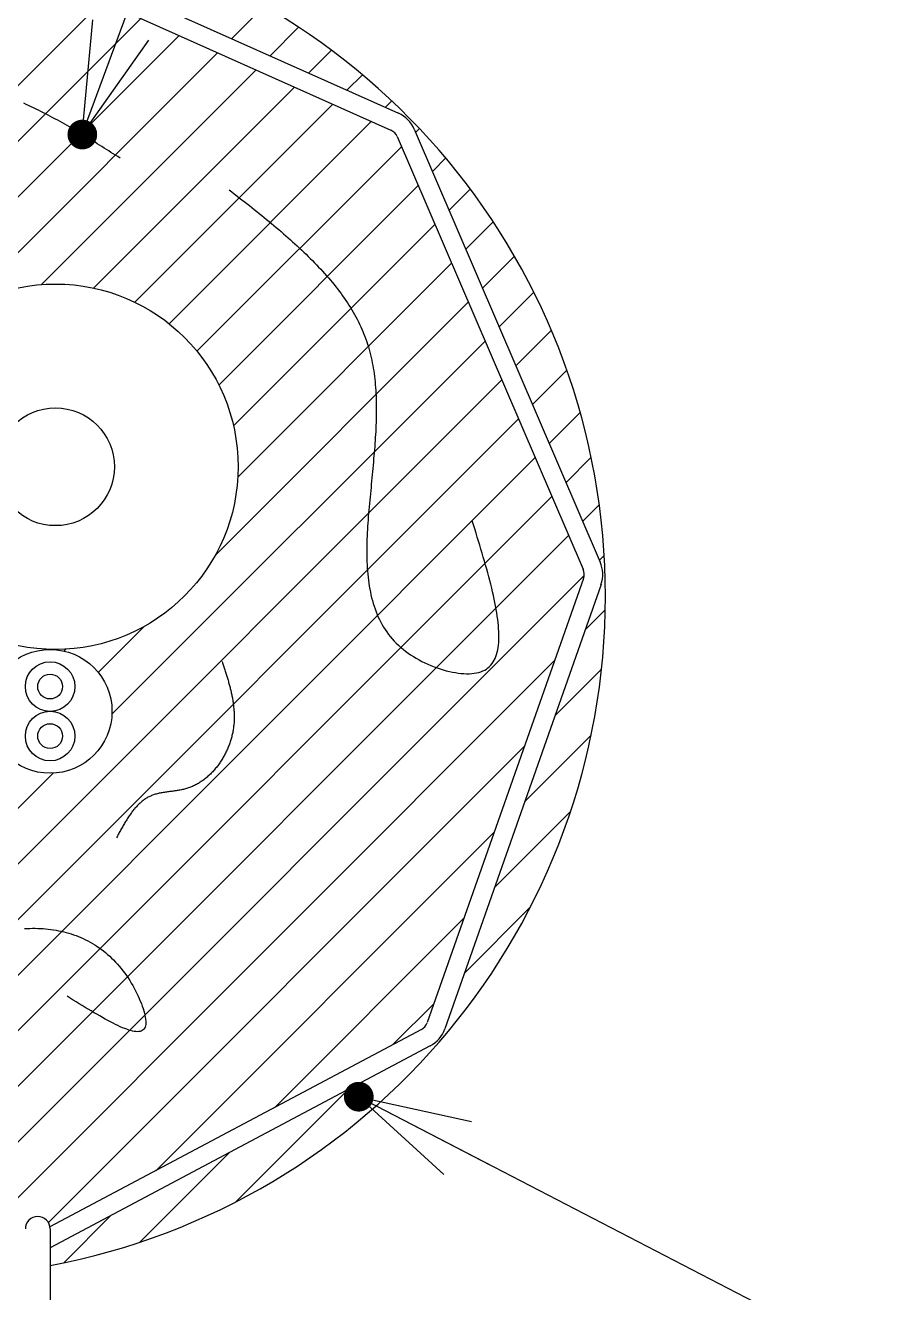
# Model space of a CAD drawing. Extents: x 443 to 1217, y -1921 to -677.
# Drawn here: x 580.55 to 594.09, y -1151.37 to -1131.43 of the extents above; entities that cross this region are included whole.
import ezdxf

# ---------------------------------------------------------------- set-up
doc = ezdxf.new("R2010")
doc.units = 0
doc.header["$MEASUREMENT"] = 0
doc.layers.get('0').update_dxf_attribs({"linetype": 'CONTINUOUS'})
doc.layers.add('3', color=8, linetype='CONTINUOUS')
doc.layers.add('5', color=7, linetype='CONTINUOUS')

# ---------------------------------------------------------------- blocks, each defined once
blk = doc.blocks.new('OPEN330A')
at = {"color": 0}
for q in [(30, 8.0385), (30, -8.0385), (40, 0)]:
    blk.add_line((0, 0), q, dxfattribs=at)
blk = doc.blocks.new('NEGDOTSMALL')
at = {"color": 0, "const_width": 4}
blk.add_lwpolyline([(-2, 0, 1), (2, 0, 1), (-2, 0)], format="xyb", dxfattribs=at)

msp = doc.modelspace()

# ---------------------------------------------------------------- linework, layer by layer
at = {"color": 7, "linetype": 'Continuous'}
for p, q in [((581.443, -1133.148), (585.769, -1121.389)), ((585.795, -1148.287), (594.089, -1152.584))]:
    msp.add_line(p, q, dxfattribs=at)
at = {"color": 8, "linetype": 'Continuous'}
for p, q in [((569.66, -1143.149), (581.759, -1131.05)), ((583.794, -1131.639), (584.307, -1131.126)), ((569.833, -1143.85), (582.364, -1131.32)), ((574.603, -1139.955), (582.968, -1131.59)), ((584.398, -1131.91), (584.848, -1131.459)), ((579.494, -1135.939), (583.573, -1131.861)), ((585.003, -1132.18), (585.363, -1131.82)), ((580.799, -1135.509), (584.177, -1132.131)), ((585.607, -1132.45), (585.851, -1132.206)), ((581.619, -1135.563), (584.781, -1132.401)), ((582.27, -1135.786), (585.386, -1132.671)), ((586.211, -1132.72), (586.314, -1132.618)), ((582.808, -1136.124), (585.99, -1132.941)), ((586.69, -1133.116), (586.751, -1133.055)), ((583.248, -1136.558), (586.467, -1133.339)), ((586.953, -1133.728), (587.163, -1133.517)), ((583.592, -1137.089), (586.73, -1133.95)), ((587.216, -1134.339), (587.55, -1134.005)), ((583.823, -1137.733), (586.993, -1134.562)), ((587.479, -1134.951), (587.911, -1134.519)), ((583.891, -1138.539), (587.256, -1135.174)), ((587.742, -1135.563), (588.244, -1135.06)), ((583.535, -1139.77), (587.519, -1135.785)), ((588.005, -1136.174), (588.55, -1135.629)), ((581.909, -1142.27), (587.782, -1136.397)), ((588.268, -1136.786), (588.826, -1136.228)), ((588.531, -1137.398), (589.07, -1136.858)), ((575.527, -1149.527), (588.045, -1137.008)), ((588.794, -1138.009), (589.28, -1137.523)), ((576.73, -1149.198), (588.308, -1137.62)), ((577.484, -1149.319), (588.571, -1138.232)), ((589.057, -1138.621), (589.452, -1138.226)), ((577.873, -1149.804), (588.834, -1138.843)), ((589.32, -1139.232), (589.58, -1138.972)), ((578.299, -1150.253), (589.097, -1139.455)), ((589.583, -1139.844), (589.658, -1139.769)), ((578.992, -1150.435), (589.342, -1140.085)), ((589.355, -1140.947), (589.675, -1140.627)), ((581.694, -1141.611), (582.415, -1140.89)), ((581.155, -1141.275), (581.184, -1141.246)), ((579.685, -1150.616), (588.877, -1141.424)), ((588.88, -1142.296), (589.615, -1141.561)), ((580.908, -1150.268), (588.403, -1142.774)), ((588.406, -1143.645), (589.451, -1142.599)), ((579.529, -1144.65), (580.983, -1143.196)), ((587.931, -1144.994), (589.128, -1143.797)), ((582.6, -1149.451), (587.928, -1144.123)), ((587.457, -1146.343), (588.494, -1145.306)), ((584.466, -1148.46), (587.454, -1145.472)), ((586.332, -1147.468), (586.979, -1146.821)), ((583.858, -1149.942), (585.626, -1148.174)), ((582.349, -1150.577), (583.76, -1149.165)), ((581.151, -1150.9), (581.894, -1150.157))]:
    msp.add_line(p, q, dxfattribs=at)
at = {"color": 8}
for q in [(587.135, -1149.511), (587.567, -1148.676), (587.87, -1149.362)]:
    msp.add_line((585.795, -1148.287), q, dxfattribs=at)
at = {"color": 8, "const_width": 0.234}
msp.add_lwpolyline([(585.696, -1148.35, -1), (585.893, -1148.224, -1), (585.696, -1148.35)], format="xyb", dxfattribs=at)
at = {"layer": '3', "color": 3, "linetype": 'Continuous'}
for p, q in [((580.935, -1130.361), (586.419, -1132.813)), ((580.935, -1130.682), (586.3, -1133.08)), ((586.4, -1133.181), (589.327, -1139.989)), ((586.668, -1133.065), (589.596, -1139.874)), ((589.332, -1140.131), (586.873, -1147.122)), ((589.608, -1140.228), (587.149, -1147.219)), ((586.781, -1147.23), (580.933, -1150.337)), ((586.918, -1147.488), (580.935, -1150.666)), ((580.935, -1150.367), (580.935, -1154.433))]:
    msp.add_line(p, q, dxfattribs=at)
at = {"layer": '3', "color": 3}
for p, q in [((580.559, -1132.674), (580.52, -1132.656)), ((580.598, -1132.692), (580.559, -1132.674)), ((580.638, -1132.71), (580.598, -1132.692)), ((580.676, -1132.729), (580.638, -1132.71)), ((580.715, -1132.747), (580.676, -1132.729)), ((580.753, -1132.766), (580.715, -1132.747)), ((580.791, -1132.785), (580.753, -1132.766)), ((580.83, -1132.805), (580.791, -1132.785)), ((580.868, -1132.824), (580.83, -1132.805)), ((580.906, -1132.844), (580.868, -1132.824)), ((580.943, -1132.864), (580.906, -1132.844)), ((580.981, -1132.884), (580.943, -1132.864)), ((581.018, -1132.904), (580.981, -1132.884)), ((581.056, -1132.924), (581.018, -1132.904)), ((581.093, -1132.945), (581.056, -1132.924)), ((581.13, -1132.966), (581.093, -1132.945)), ((581.167, -1132.987), (581.13, -1132.966)), ((581.204, -1133.008), (581.167, -1132.987)), ((581.241, -1133.029), (581.204, -1133.008)), ((581.279, -1133.05), (581.241, -1133.029)), ((581.314, -1133.072), (581.279, -1133.05)), ((581.352, -1133.093), (581.314, -1133.072)), ((581.387, -1133.115), (581.352, -1133.093)), ((581.425, -1133.137), (581.387, -1133.115)), ((581.461, -1133.159), (581.425, -1133.137)), ((581.498, -1133.181), (581.461, -1133.159)), ((581.534, -1133.203), (581.498, -1133.181)), ((581.569, -1133.225), (581.534, -1133.203)), ((581.605, -1133.247), (581.569, -1133.225)), ((581.643, -1133.27), (581.605, -1133.247)), ((581.678, -1133.292), (581.643, -1133.27)), ((581.714, -1133.315), (581.678, -1133.292)), ((581.75, -1133.337), (581.714, -1133.315)), ((581.786, -1133.36), (581.75, -1133.337)), ((581.822, -1133.383), (581.786, -1133.36)), ((581.858, -1133.405), (581.822, -1133.383)), ((581.894, -1133.428), (581.858, -1133.405)), ((581.929, -1133.451), (581.894, -1133.428)), ((581.965, -1133.474), (581.929, -1133.451)), ((582.001, -1133.496), (581.965, -1133.474)), ((582.037, -1133.519), (582.001, -1133.496)), ((583.756, -1134.018), (583.796, -1134.049)), ((583.796, -1134.049), (583.835, -1134.08)), ((583.835, -1134.08), (583.874, -1134.111)), ((583.874, -1134.111), (583.914, -1134.142)), ((583.914, -1134.142), (583.954, -1134.173)), ((583.954, -1134.173), (583.993, -1134.204)), ((583.993, -1134.204), (584.033, -1134.235)), ((584.033, -1134.235), (584.072, -1134.267)), ((584.072, -1134.267), (584.111, -1134.298)), ((584.111, -1134.298), (584.15, -1134.329)), ((584.15, -1134.329), (584.189, -1134.36)), ((584.189, -1134.36), (584.228, -1134.392)), ((584.228, -1134.392), (584.267, -1134.423)), ((584.267, -1134.423), (584.305, -1134.454)), ((584.305, -1134.454), (584.344, -1134.486)), ((584.344, -1134.486), (584.382, -1134.517)), ((584.382, -1134.517), (584.42, -1134.549)), ((584.42, -1134.549), (584.459, -1134.58)), ((584.459, -1134.58), (584.496, -1134.612)), ((584.496, -1134.612), (584.534, -1134.644)), ((584.534, -1134.644), (584.571, -1134.676)), ((584.571, -1134.676), (584.608, -1134.708)), ((584.608, -1134.708), (584.645, -1134.74)), ((584.645, -1134.74), (584.681, -1134.772)), ((584.681, -1134.772), (584.718, -1134.804)), ((584.718, -1134.804), (584.754, -1134.836)), ((584.754, -1134.836), (584.79, -1134.869)), ((584.79, -1134.869), (584.826, -1134.901)), ((584.826, -1134.901), (584.861, -1134.934)), ((584.861, -1134.934), (584.896, -1134.967)), ((584.896, -1134.967), (584.931, -1134.999)), ((584.931, -1134.999), (584.964, -1135.032)), ((584.964, -1135.032), (584.998, -1135.065)), ((584.998, -1135.065), (585.032, -1135.099)), ((585.032, -1135.099), (585.066, -1135.132)), ((585.066, -1135.132), (585.098, -1135.165)), ((585.098, -1135.165), (585.131, -1135.199)), ((585.131, -1135.199), (585.163, -1135.233)), ((585.163, -1135.233), (585.195, -1135.266)), ((585.195, -1135.266), (585.226, -1135.3)), ((585.226, -1135.3), (585.257, -1135.335)), ((585.257, -1135.335), (585.288, -1135.369)), ((585.288, -1135.369), (585.317, -1135.403)), ((585.317, -1135.403), (585.347, -1135.438)), ((585.347, -1135.438), (585.376, -1135.473)), ((585.376, -1135.473), (585.405, -1135.508)), ((585.405, -1135.508), (585.433, -1135.543)), ((585.433, -1135.543), (585.46, -1135.578)), ((585.46, -1135.578), (585.487, -1135.614)), ((585.487, -1135.614), (585.515, -1135.649)), ((585.515, -1135.649), (585.541, -1135.685)), ((585.541, -1135.685), (585.566, -1135.721)), ((585.566, -1135.721), (585.591, -1135.758)), ((585.591, -1135.758), (585.615, -1135.794)), ((585.615, -1135.794), (585.639, -1135.831)), ((585.639, -1135.831), (585.663, -1135.868)), ((585.663, -1135.868), (585.685, -1135.905)), ((585.685, -1135.905), (585.708, -1135.942)), ((585.708, -1135.942), (585.728, -1135.98)), ((585.728, -1135.98), (585.749, -1136.017)), ((585.749, -1136.017), (585.77, -1136.055)), ((585.77, -1136.055), (585.789, -1136.093)), ((585.789, -1136.093), (585.808, -1136.132)), ((585.808, -1136.132), (585.826, -1136.171)), ((585.826, -1136.171), (585.844, -1136.21)), ((585.844, -1136.21), (585.86, -1136.249)), ((585.86, -1136.249), (585.876, -1136.288)), ((585.876, -1136.288), (585.892, -1136.328)), ((585.892, -1136.328), (585.907, -1136.368)), ((585.907, -1136.368), (585.921, -1136.408)), ((585.921, -1136.408), (585.934, -1136.448)), ((585.934, -1136.448), (585.947, -1136.489)), ((585.947, -1136.489), (585.958, -1136.53)), ((585.958, -1136.53), (585.97, -1136.571)), ((585.97, -1136.571), (585.98, -1136.613)), ((585.98, -1136.613), (585.99, -1136.654)), ((585.99, -1136.654), (586, -1136.696)), ((586, -1136.696), (586.007, -1136.739)), ((586.007, -1136.739), (586.016, -1136.781)), ((586.016, -1136.781), (586.023, -1136.824)), ((586.023, -1136.824), (586.03, -1136.867)), ((586.03, -1136.867), (586.036, -1136.91)), ((586.036, -1136.91), (586.041, -1136.953)), ((586.041, -1136.953), (586.046, -1136.997)), ((586.046, -1136.997), (586.051, -1137.041)), ((586.051, -1137.041), (586.055, -1137.085)), ((586.055, -1137.085), (586.058, -1137.129)), ((586.058, -1137.129), (586.062, -1137.174)), ((586.062, -1137.174), (586.064, -1137.218)), ((586.064, -1137.218), (586.066, -1137.263)), ((586.066, -1137.263), (586.067, -1137.309)), ((586.067, -1137.309), (586.068, -1137.354)), ((586.068, -1137.354), (586.069, -1137.4)), ((586.068, -1137.584), (586.067, -1137.631)), ((586.069, -1137.538), (586.068, -1137.584)), ((586.069, -1137.4), (586.069, -1137.445)), ((586.069, -1137.445), (586.069, -1137.491)), ((586.069, -1137.491), (586.069, -1137.538)), ((586.063, -1137.772), (586.061, -1137.819)), ((586.064, -1137.724), (586.063, -1137.772)), ((586.066, -1137.677), (586.064, -1137.724)), ((586.067, -1137.631), (586.066, -1137.677)), ((586.052, -1137.962), (586.049, -1138.01)), ((586.055, -1137.914), (586.052, -1137.962)), ((586.057, -1137.867), (586.055, -1137.914)), ((586.061, -1137.819), (586.057, -1137.867)), ((586.038, -1138.156), (586.033, -1138.204)), ((586.041, -1138.107), (586.038, -1138.156)), ((586.045, -1138.058), (586.041, -1138.107)), ((586.049, -1138.01), (586.045, -1138.058)), ((586.02, -1138.352), (586.016, -1138.401)), ((586.025, -1138.302), (586.02, -1138.352)), ((586.029, -1138.253), (586.025, -1138.302)), ((586.033, -1138.204), (586.029, -1138.253)), ((586.002, -1138.55), (585.996, -1138.6)), ((586.006, -1138.5), (586.002, -1138.55)), ((586.012, -1138.451), (586.006, -1138.5)), ((586.016, -1138.401), (586.012, -1138.451)), ((585.982, -1138.751), (585.978, -1138.801)), ((585.988, -1138.701), (585.982, -1138.751)), ((585.992, -1138.65), (585.988, -1138.701)), ((585.996, -1138.6), (585.992, -1138.65)), ((585.963, -1138.954), (585.958, -1139.005)), ((585.968, -1138.903), (585.963, -1138.954)), ((585.972, -1138.852), (585.968, -1138.903)), ((585.978, -1138.801), (585.972, -1138.852)), ((585.945, -1139.158), (585.942, -1139.21)), ((585.95, -1139.107), (585.945, -1139.158)), ((585.954, -1139.056), (585.95, -1139.107)), ((585.958, -1139.005), (585.954, -1139.056)), ((585.931, -1139.363), (585.929, -1139.414)), ((585.934, -1139.312), (585.931, -1139.363)), ((585.938, -1139.261), (585.934, -1139.312)), ((585.942, -1139.21), (585.938, -1139.261)), ((587.602, -1139.29), (587.582, -1139.226)), ((587.621, -1139.354), (587.602, -1139.29)), ((587.641, -1139.419), (587.621, -1139.354)), ((585.922, -1139.567), (585.921, -1139.617)), ((585.924, -1139.516), (585.922, -1139.567)), ((585.927, -1139.465), (585.924, -1139.516)), ((585.929, -1139.414), (585.927, -1139.465)), ((587.661, -1139.482), (587.641, -1139.419)), ((587.68, -1139.546), (587.661, -1139.482)), ((587.7, -1139.61), (587.68, -1139.546)), ((585.921, -1139.617), (585.92, -1139.668)), ((585.92, -1139.668), (585.92, -1139.718)), ((585.92, -1139.718), (585.921, -1139.768)), ((585.921, -1139.768), (585.921, -1139.818)), ((587.718, -1139.673), (587.7, -1139.61)), ((587.738, -1139.736), (587.718, -1139.673)), ((587.755, -1139.799), (587.738, -1139.736)), ((585.921, -1139.818), (585.923, -1139.867)), ((585.923, -1139.867), (585.926, -1139.917)), ((585.926, -1139.917), (585.928, -1139.966)), ((585.928, -1139.966), (585.931, -1140.015)), ((587.774, -1139.861), (587.755, -1139.799)), ((587.791, -1139.923), (587.774, -1139.861)), ((587.809, -1139.985), (587.791, -1139.923)), ((587.825, -1140.046), (587.809, -1139.985)), ((585.931, -1140.015), (585.935, -1140.063)), ((585.935, -1140.063), (585.941, -1140.111)), ((585.941, -1140.111), (585.946, -1140.159)), ((585.946, -1140.159), (585.953, -1140.206)), ((587.841, -1140.106), (587.825, -1140.046)), ((587.858, -1140.166), (587.841, -1140.106)), ((587.873, -1140.225), (587.858, -1140.166)), ((585.953, -1140.206), (585.959, -1140.253)), ((585.959, -1140.253), (585.968, -1140.3)), ((585.968, -1140.3), (585.977, -1140.346)), ((585.977, -1140.346), (585.987, -1140.392)), ((587.887, -1140.284), (587.873, -1140.225)), ((587.901, -1140.342), (587.887, -1140.284)), ((587.913, -1140.399), (587.901, -1140.342)), ((585.987, -1140.392), (585.997, -1140.437)), ((585.997, -1140.437), (586.009, -1140.482)), ((586.009, -1140.482), (586.021, -1140.526)), ((586.021, -1140.526), (586.036, -1140.57)), ((586.036, -1140.57), (586.051, -1140.613)), ((587.926, -1140.456), (587.913, -1140.399)), ((587.937, -1140.511), (587.926, -1140.456)), ((587.948, -1140.566), (587.937, -1140.511)), ((587.958, -1140.62), (587.948, -1140.566)), ((586.051, -1140.613), (586.066, -1140.656)), ((586.066, -1140.656), (586.084, -1140.698)), ((586.084, -1140.698), (586.102, -1140.74)), ((586.102, -1140.74), (586.121, -1140.78)), ((586.121, -1140.78), (586.141, -1140.821)), ((587.967, -1140.673), (587.958, -1140.62)), ((587.975, -1140.725), (587.967, -1140.673)), ((587.982, -1140.776), (587.975, -1140.725)), ((587.987, -1140.826), (587.982, -1140.776)), ((586.141, -1140.821), (586.163, -1140.86)), ((586.163, -1140.86), (586.186, -1140.899)), ((586.186, -1140.899), (586.21, -1140.937)), ((586.21, -1140.937), (586.236, -1140.975)), ((586.236, -1140.975), (586.262, -1141.012)), ((587.993, -1140.875), (587.987, -1140.826)), ((587.996, -1140.922), (587.993, -1140.875)), ((587.999, -1140.969), (587.996, -1140.922)), ((588.001, -1141.014), (587.999, -1140.969)), ((586.262, -1141.012), (586.291, -1141.048)), ((586.291, -1141.048), (586.321, -1141.083)), ((586.321, -1141.083), (586.352, -1141.117)), ((586.352, -1141.117), (586.384, -1141.151)), ((586.384, -1141.151), (586.418, -1141.184)), ((586.418, -1141.184), (586.454, -1141.216)), ((587.989, -1141.221), (587.993, -1141.182)), ((587.993, -1141.182), (587.997, -1141.142)), ((587.997, -1141.142), (587.999, -1141.101)), ((587.999, -1141.101), (588.001, -1141.058)), ((588.001, -1141.058), (588.001, -1141.014)), ((586.454, -1141.216), (586.491, -1141.247)), ((586.491, -1141.247), (586.529, -1141.277)), ((586.529, -1141.277), (586.57, -1141.306)), ((586.57, -1141.306), (586.611, -1141.335)), ((586.611, -1141.335), (586.655, -1141.362)), ((586.655, -1141.362), (586.698, -1141.388)), ((587.941, -1141.391), (587.953, -1141.36)), ((587.953, -1141.36), (587.965, -1141.327)), ((587.965, -1141.327), (587.973, -1141.293)), ((587.973, -1141.293), (587.982, -1141.258)), ((587.982, -1141.258), (587.989, -1141.221)), ((583.646, -1141.442), (583.65, -1141.459)), ((583.65, -1141.459), (583.655, -1141.475)), ((583.655, -1141.475), (583.661, -1141.491)), ((583.661, -1141.491), (583.666, -1141.508)), ((583.666, -1141.508), (583.672, -1141.524)), ((583.672, -1141.524), (583.677, -1141.54)), ((583.677, -1141.54), (583.682, -1141.556)), ((583.682, -1141.556), (583.687, -1141.573)), ((583.687, -1141.573), (583.692, -1141.589)), ((586.698, -1141.388), (586.743, -1141.414)), ((586.743, -1141.414), (586.79, -1141.438)), ((586.79, -1141.438), (586.837, -1141.461)), ((586.837, -1141.461), (586.883, -1141.482)), ((586.883, -1141.482), (586.931, -1141.503)), ((586.931, -1141.503), (586.979, -1141.522)), ((586.979, -1141.522), (587.028, -1141.539)), ((587.028, -1141.539), (587.076, -1141.556)), ((587.076, -1141.556), (587.125, -1141.571)), ((587.125, -1141.571), (587.173, -1141.584)), ((587.173, -1141.584), (587.221, -1141.596)), ((587.748, -1141.588), (587.777, -1141.574)), ((587.777, -1141.574), (587.803, -1141.558)), ((587.803, -1141.558), (587.828, -1141.539)), ((587.828, -1141.539), (587.851, -1141.519)), ((587.851, -1141.519), (587.873, -1141.497)), ((587.873, -1141.497), (587.893, -1141.473)), ((587.893, -1141.473), (587.91, -1141.447)), ((587.91, -1141.447), (587.926, -1141.42)), ((587.926, -1141.42), (587.941, -1141.391)), ((583.692, -1141.589), (583.698, -1141.605)), ((583.698, -1141.605), (583.702, -1141.621)), ((583.702, -1141.621), (583.708, -1141.638)), ((583.708, -1141.638), (583.713, -1141.654)), ((583.713, -1141.654), (583.718, -1141.67)), ((583.718, -1141.67), (583.723, -1141.686)), ((583.723, -1141.686), (583.727, -1141.703)), ((583.727, -1141.703), (583.733, -1141.719)), ((583.733, -1141.719), (583.737, -1141.735)), ((583.737, -1141.735), (583.742, -1141.752)), ((583.742, -1141.752), (583.746, -1141.768)), ((583.746, -1141.768), (583.751, -1141.784)), ((583.751, -1141.784), (583.756, -1141.801)), ((587.221, -1141.596), (587.268, -1141.606)), ((587.268, -1141.606), (587.315, -1141.615)), ((587.315, -1141.615), (587.361, -1141.622)), ((587.361, -1141.622), (587.407, -1141.627)), ((587.407, -1141.627), (587.45, -1141.63)), ((587.45, -1141.63), (587.493, -1141.632)), ((587.493, -1141.632), (587.534, -1141.632)), ((587.534, -1141.632), (587.574, -1141.629)), ((587.574, -1141.629), (587.613, -1141.625)), ((587.613, -1141.625), (587.65, -1141.619)), ((587.65, -1141.619), (587.685, -1141.611)), ((587.685, -1141.611), (587.717, -1141.601)), ((587.717, -1141.601), (587.748, -1141.588)), ((583.756, -1141.801), (583.76, -1141.817)), ((583.76, -1141.817), (583.764, -1141.833)), ((583.764, -1141.833), (583.768, -1141.849)), ((583.768, -1141.849), (583.772, -1141.866)), ((583.772, -1141.866), (583.776, -1141.882)), ((583.776, -1141.882), (583.78, -1141.898)), ((583.78, -1141.898), (583.784, -1141.915)), ((583.784, -1141.915), (583.787, -1141.931)), ((583.787, -1141.931), (583.792, -1141.947)), ((583.792, -1141.947), (583.795, -1141.964)), ((583.795, -1141.964), (583.798, -1141.98)), ((583.798, -1141.98), (583.801, -1141.996)), ((583.801, -1141.996), (583.805, -1142.013)), ((583.805, -1142.013), (583.807, -1142.029)), ((583.807, -1142.029), (583.81, -1142.046)), ((583.81, -1142.046), (583.812, -1142.062)), ((583.812, -1142.062), (583.816, -1142.078)), ((583.816, -1142.078), (583.818, -1142.095)), ((583.818, -1142.095), (583.82, -1142.111)), ((583.82, -1142.111), (583.822, -1142.127)), ((583.822, -1142.127), (583.824, -1142.144)), ((583.824, -1142.144), (583.825, -1142.16)), ((583.825, -1142.16), (583.828, -1142.177)), ((583.828, -1142.177), (583.829, -1142.193)), ((583.829, -1142.193), (583.83, -1142.21)), ((583.83, -1142.21), (583.831, -1142.226)), ((583.831, -1142.226), (583.832, -1142.242)), ((583.832, -1142.242), (583.833, -1142.259)), ((583.833, -1142.358), (583.832, -1142.374)), ((583.832, -1142.374), (583.832, -1142.391)), ((583.833, -1142.259), (583.833, -1142.275)), ((583.833, -1142.275), (583.834, -1142.292)), ((583.834, -1142.325), (583.833, -1142.341)), ((583.833, -1142.341), (583.833, -1142.358)), ((583.834, -1142.292), (583.834, -1142.308)), ((583.834, -1142.308), (583.834, -1142.325)), ((583.807, -1142.573), (583.804, -1142.59)), ((583.81, -1142.557), (583.807, -1142.573)), ((583.813, -1142.54), (583.81, -1142.557)), ((583.817, -1142.523), (583.813, -1142.54)), ((583.819, -1142.507), (583.817, -1142.523)), ((583.822, -1142.49), (583.819, -1142.507)), ((583.824, -1142.474), (583.822, -1142.49)), ((583.825, -1142.457), (583.824, -1142.474)), ((583.828, -1142.44), (583.825, -1142.457)), ((583.829, -1142.424), (583.828, -1142.44)), ((583.831, -1142.407), (583.829, -1142.424)), ((583.832, -1142.391), (583.831, -1142.407)), ((583.746, -1142.771), (583.739, -1142.788)), ((583.752, -1142.755), (583.746, -1142.771)), ((583.759, -1142.739), (583.752, -1142.755)), ((583.764, -1142.722), (583.759, -1142.739)), ((583.77, -1142.706), (583.764, -1142.722)), ((583.775, -1142.689), (583.77, -1142.706)), ((583.781, -1142.673), (583.775, -1142.689)), ((583.786, -1142.656), (583.781, -1142.673)), ((583.791, -1142.64), (583.786, -1142.656)), ((583.795, -1142.623), (583.791, -1142.64)), ((583.799, -1142.606), (583.795, -1142.623)), ((583.804, -1142.59), (583.799, -1142.606)), ((583.643, -1142.976), (583.635, -1142.992)), ((583.653, -1142.961), (583.643, -1142.976)), ((583.662, -1142.946), (583.653, -1142.961)), ((583.671, -1142.931), (583.662, -1142.946)), ((583.679, -1142.915), (583.671, -1142.931)), ((583.687, -1142.9), (583.679, -1142.915)), ((583.696, -1142.884), (583.687, -1142.9)), ((583.703, -1142.868), (583.696, -1142.884)), ((583.711, -1142.852), (583.703, -1142.868)), ((583.719, -1142.836), (583.711, -1142.852)), ((583.726, -1142.82), (583.719, -1142.836)), ((583.733, -1142.804), (583.726, -1142.82)), ((583.739, -1142.788), (583.733, -1142.804)), ((583.495, -1143.173), (583.483, -1143.186)), ((583.507, -1143.16), (583.495, -1143.173)), ((583.519, -1143.147), (583.507, -1143.16)), ((583.53, -1143.134), (583.519, -1143.147)), ((583.541, -1143.12), (583.53, -1143.134)), ((583.553, -1143.106), (583.541, -1143.12)), ((583.564, -1143.093), (583.553, -1143.106)), ((583.574, -1143.079), (583.564, -1143.093)), ((583.585, -1143.065), (583.574, -1143.079)), ((583.595, -1143.05), (583.585, -1143.065)), ((583.605, -1143.036), (583.595, -1143.05)), ((583.615, -1143.021), (583.605, -1143.036)), ((583.625, -1143.006), (583.615, -1143.021)), ((583.635, -1142.992), (583.625, -1143.006)), ((583.24, -1143.374), (583.225, -1143.382)), ((583.254, -1143.366), (583.24, -1143.374)), ((583.27, -1143.357), (583.254, -1143.366)), ((583.284, -1143.349), (583.27, -1143.357)), ((583.298, -1143.34), (583.284, -1143.349)), ((583.312, -1143.33), (583.298, -1143.34)), ((583.326, -1143.321), (583.312, -1143.33)), ((583.34, -1143.311), (583.326, -1143.321)), ((583.355, -1143.3), (583.34, -1143.311)), ((583.368, -1143.29), (583.355, -1143.3)), ((583.382, -1143.279), (583.368, -1143.29)), ((583.395, -1143.269), (583.382, -1143.279)), ((583.408, -1143.257), (583.395, -1143.269)), ((583.421, -1143.246), (583.408, -1143.257)), ((583.433, -1143.234), (583.421, -1143.246)), ((583.446, -1143.222), (583.433, -1143.234)), ((583.459, -1143.21), (583.446, -1143.222)), ((583.471, -1143.198), (583.459, -1143.21)), ((583.483, -1143.186), (583.471, -1143.198)), ((582.476, -1143.576), (582.463, -1143.584)), ((582.49, -1143.569), (582.476, -1143.576)), ((582.505, -1143.562), (582.49, -1143.569)), ((582.519, -1143.556), (582.505, -1143.562)), ((582.533, -1143.549), (582.519, -1143.556)), ((582.547, -1143.544), (582.533, -1143.549)), ((582.561, -1143.538), (582.547, -1143.544)), ((582.576, -1143.533), (582.561, -1143.538)), ((582.592, -1143.529), (582.576, -1143.533)), ((582.607, -1143.525), (582.592, -1143.529)), ((582.622, -1143.521), (582.607, -1143.525)), ((582.638, -1143.517), (582.622, -1143.521)), ((582.654, -1143.513), (582.638, -1143.517)), ((582.669, -1143.51), (582.654, -1143.513)), ((582.685, -1143.507), (582.669, -1143.51)), ((582.702, -1143.504), (582.685, -1143.507)), ((582.718, -1143.501), (582.702, -1143.504)), ((582.735, -1143.499), (582.718, -1143.501)), ((582.751, -1143.496), (582.735, -1143.499)), ((582.767, -1143.494), (582.751, -1143.496)), ((582.784, -1143.492), (582.767, -1143.494)), ((582.801, -1143.49), (582.784, -1143.492)), ((582.817, -1143.487), (582.801, -1143.49)), ((582.835, -1143.485), (582.817, -1143.487)), ((582.851, -1143.483), (582.835, -1143.485)), ((582.867, -1143.481), (582.851, -1143.483)), ((582.885, -1143.479), (582.867, -1143.481)), ((582.901, -1143.476), (582.885, -1143.479)), ((582.919, -1143.474), (582.901, -1143.476)), ((582.935, -1143.471), (582.919, -1143.474)), ((582.952, -1143.469), (582.935, -1143.471)), ((582.969, -1143.466), (582.952, -1143.469)), ((582.985, -1143.463), (582.969, -1143.466)), ((583.003, -1143.459), (582.985, -1143.463)), ((583.019, -1143.456), (583.003, -1143.459)), ((583.035, -1143.452), (583.019, -1143.456)), ((583.052, -1143.448), (583.035, -1143.452)), ((583.068, -1143.444), (583.052, -1143.448)), ((583.084, -1143.439), (583.068, -1143.444)), ((583.101, -1143.434), (583.084, -1143.439)), ((583.116, -1143.429), (583.101, -1143.434)), ((583.132, -1143.423), (583.116, -1143.429)), ((583.148, -1143.417), (583.132, -1143.423)), ((583.164, -1143.411), (583.148, -1143.417)), ((583.179, -1143.404), (583.164, -1143.411)), ((583.194, -1143.397), (583.179, -1143.404)), ((583.21, -1143.39), (583.194, -1143.397)), ((583.225, -1143.382), (583.21, -1143.39)), ((582.251, -1143.774), (582.241, -1143.787)), ((582.262, -1143.761), (582.251, -1143.774)), ((582.272, -1143.749), (582.262, -1143.761)), ((582.283, -1143.736), (582.272, -1143.749)), ((582.294, -1143.724), (582.283, -1143.736)), ((582.305, -1143.712), (582.294, -1143.724)), ((582.316, -1143.701), (582.305, -1143.712)), ((582.328, -1143.689), (582.316, -1143.701)), ((582.339, -1143.678), (582.328, -1143.689)), ((582.351, -1143.667), (582.339, -1143.678)), ((582.363, -1143.657), (582.351, -1143.667)), ((582.375, -1143.647), (582.363, -1143.657)), ((582.387, -1143.637), (582.375, -1143.647)), ((582.399, -1143.627), (582.387, -1143.637)), ((582.412, -1143.618), (582.399, -1143.627)), ((582.424, -1143.609), (582.412, -1143.618)), ((582.437, -1143.6), (582.424, -1143.609)), ((582.45, -1143.592), (582.437, -1143.6)), ((582.463, -1143.584), (582.45, -1143.592)), ((582.114, -1143.974), (582.106, -1143.99)), ((582.124, -1143.959), (582.114, -1143.974)), ((582.133, -1143.944), (582.124, -1143.959)), ((582.143, -1143.929), (582.133, -1143.944)), ((582.151, -1143.914), (582.143, -1143.929)), ((582.161, -1143.899), (582.151, -1143.914)), ((582.171, -1143.885), (582.161, -1143.899)), ((582.181, -1143.87), (582.171, -1143.885)), ((582.191, -1143.856), (582.181, -1143.87)), ((582.201, -1143.842), (582.191, -1143.856)), ((582.21, -1143.828), (582.201, -1143.842)), ((582.22, -1143.814), (582.21, -1143.828)), ((582.23, -1143.801), (582.22, -1143.814)), ((582.241, -1143.787), (582.23, -1143.801)), ((582.008, -1144.164), (581.999, -1144.18)), ((582.016, -1144.148), (582.008, -1144.164)), ((582.025, -1144.132), (582.016, -1144.148)), ((582.034, -1144.116), (582.025, -1144.132)), ((582.042, -1144.1), (582.034, -1144.116)), ((582.051, -1144.084), (582.042, -1144.1)), ((582.061, -1144.068), (582.051, -1144.084)), ((582.07, -1144.052), (582.061, -1144.068)), ((582.078, -1144.036), (582.07, -1144.052)), ((582.087, -1144.021), (582.078, -1144.036)), ((582.096, -1144.005), (582.087, -1144.021)), ((582.106, -1143.99), (582.096, -1144.005)), ((581.99, -1144.197), (581.981, -1144.213)), ((581.999, -1144.18), (581.99, -1144.197)), ((580.531, -1145.641), (580.573, -1145.639)), ((580.573, -1145.639), (580.616, -1145.638)), ((580.616, -1145.638), (580.657, -1145.637)), ((580.657, -1145.637), (580.7, -1145.637)), ((580.7, -1145.637), (580.741, -1145.638)), ((580.741, -1145.638), (580.783, -1145.64)), ((580.783, -1145.64), (580.824, -1145.642)), ((580.824, -1145.642), (580.865, -1145.646)), ((580.865, -1145.646), (580.907, -1145.65)), ((580.907, -1145.65), (580.948, -1145.655)), ((580.948, -1145.655), (580.989, -1145.661)), ((580.989, -1145.661), (581.029, -1145.668)), ((581.029, -1145.668), (581.069, -1145.675)), ((581.069, -1145.675), (581.11, -1145.684)), ((581.11, -1145.684), (581.15, -1145.693)), ((581.15, -1145.693), (581.189, -1145.703)), ((581.189, -1145.703), (581.228, -1145.715)), ((581.228, -1145.715), (581.268, -1145.727)), ((581.268, -1145.727), (581.306, -1145.739)), ((581.306, -1145.739), (581.344, -1145.753)), ((581.344, -1145.753), (581.382, -1145.768)), ((581.382, -1145.768), (581.42, -1145.784)), ((581.42, -1145.784), (581.457, -1145.8)), ((581.457, -1145.8), (581.494, -1145.818)), ((581.494, -1145.818), (581.531, -1145.836)), ((581.531, -1145.836), (581.567, -1145.856)), ((581.567, -1145.856), (581.603, -1145.876)), ((581.603, -1145.876), (581.638, -1145.898)), ((581.638, -1145.898), (581.673, -1145.92)), ((581.673, -1145.92), (581.708, -1145.944)), ((581.708, -1145.944), (581.742, -1145.968)), ((581.742, -1145.968), (581.775, -1145.993)), ((581.775, -1145.993), (581.808, -1146.02)), ((581.808, -1146.02), (581.841, -1146.047)), ((581.841, -1146.047), (581.874, -1146.076)), ((581.874, -1146.076), (581.904, -1146.105)), ((581.904, -1146.105), (581.936, -1146.136)), ((581.936, -1146.136), (581.966, -1146.168)), ((581.966, -1146.168), (581.996, -1146.2)), ((581.996, -1146.2), (582.025, -1146.234)), ((582.025, -1146.234), (582.054, -1146.269)), ((582.054, -1146.269), (582.083, -1146.305)), ((582.083, -1146.305), (582.11, -1146.342)), ((582.11, -1146.342), (582.137, -1146.38)), ((582.137, -1146.38), (582.163, -1146.419)), ((582.163, -1146.419), (582.189, -1146.459)), ((582.189, -1146.459), (582.214, -1146.499)), ((582.214, -1146.499), (582.238, -1146.539)), ((582.238, -1146.539), (582.259, -1146.58)), ((581.253, -1146.736), (581.205, -1146.706)), ((581.3, -1146.766), (581.253, -1146.736)), ((581.348, -1146.795), (581.3, -1146.766)), ((582.259, -1146.58), (582.281, -1146.621)), ((582.281, -1146.621), (582.302, -1146.662)), ((582.302, -1146.662), (582.321, -1146.703)), ((582.321, -1146.703), (582.34, -1146.743)), ((582.34, -1146.743), (582.356, -1146.783)), ((581.395, -1146.824), (581.348, -1146.795)), ((581.443, -1146.854), (581.395, -1146.824)), ((581.489, -1146.882), (581.443, -1146.854)), ((581.536, -1146.91), (581.489, -1146.882)), ((581.581, -1146.938), (581.536, -1146.91)), ((581.627, -1146.965), (581.581, -1146.938)), ((581.672, -1146.991), (581.627, -1146.965)), ((582.356, -1146.783), (582.373, -1146.823)), ((582.373, -1146.823), (582.387, -1146.861)), ((582.387, -1146.861), (582.399, -1146.899)), ((582.399, -1146.899), (582.411, -1146.935)), ((582.411, -1146.935), (582.42, -1146.971)), ((581.717, -1147.017), (581.672, -1146.991)), ((581.759, -1147.042), (581.717, -1147.017)), ((581.803, -1147.066), (581.759, -1147.042)), ((581.844, -1147.088), (581.803, -1147.066)), ((581.886, -1147.11), (581.844, -1147.088)), ((581.926, -1147.131), (581.886, -1147.11)), ((581.965, -1147.151), (581.926, -1147.131)), ((582.002, -1147.169), (581.965, -1147.151)), ((582.039, -1147.186), (582.002, -1147.169)), ((582.42, -1146.971), (582.428, -1147.005)), ((582.428, -1147.005), (582.434, -1147.037)), ((582.434, -1147.037), (582.438, -1147.068)), ((582.44, -1147.149), (582.436, -1147.172)), ((582.438, -1147.068), (582.44, -1147.097)), ((582.44, -1147.097), (582.441, -1147.124)), ((582.441, -1147.124), (582.44, -1147.149)), ((582.075, -1147.201), (582.039, -1147.186)), ((582.11, -1147.215), (582.075, -1147.201)), ((582.143, -1147.227), (582.11, -1147.215)), ((582.174, -1147.238), (582.143, -1147.227)), ((582.205, -1147.247), (582.174, -1147.238)), ((582.233, -1147.254), (582.205, -1147.247)), ((582.26, -1147.259), (582.233, -1147.254)), ((582.286, -1147.263), (582.26, -1147.259)), ((582.309, -1147.264), (582.286, -1147.263)), ((582.331, -1147.263), (582.309, -1147.264)), ((582.352, -1147.26), (582.331, -1147.263)), ((582.371, -1147.255), (582.352, -1147.26)), ((582.387, -1147.247), (582.371, -1147.255)), ((582.401, -1147.237), (582.387, -1147.247)), ((582.413, -1147.225), (582.401, -1147.237)), ((582.423, -1147.21), (582.413, -1147.225)), ((582.43, -1147.192), (582.423, -1147.21)), ((582.436, -1147.172), (582.43, -1147.192))]:
    msp.add_line(p, q, dxfattribs=at)
at = {"layer": '3', "color": 3, "linetype": 'Continuous'}
for centre, radius, start, end in [((578.964, -1140.412), 10.713, 280.6055, 79.3945), ((586.221, -1133.258), 0.487, 23.2681, 65.9124), ((586.221, -1133.258), 0.195, 23.2681, 65.9124), ((589.148, -1140.066), 0.195, 340.6214, 23.2681), ((589.148, -1140.066), 0.487, 340.6214, 23.2681), ((586.689, -1147.058), 0.195, 297.9807, 340.6214), ((586.689, -1147.058), 0.487, 297.9807, 340.6214), ((580.741, -1150.367), 0.195, 0, 180)]:
    msp.add_arc(centre, radius, start, end, dxfattribs=at)
at = {"layer": '5', "color": 3, "linetype": 'Continuous'}
for centre, radius in [((581.02, -1138.375), 2.875), ((581.02, -1138.375), 0.927), ((580.936, -1142.224), 0.974), ((580.936, -1141.834), 0.39), ((580.936, -1141.834), 0.195), ((580.936, -1142.613), 0.39), ((580.936, -1142.613), 0.195)]:
    msp.add_circle(centre, radius, dxfattribs=at)

# ---------------------------------------------------------------- block references
at = {"color": 7, "linetype": 'Continuous', "xscale": -0.05843603243154152, "yscale": 0.05843603243154152, "zscale": 0.05843603243154152}
for name, rotation in [('OPEN330A', 249.7976120461977), ('NEGDOTSMALL', 309.7976120461976)]:
    msp.add_blockref(name, (581.443, -1133.148), dxfattribs=dict(at, rotation=rotation))

doc.saveas('drawing.dxf')
